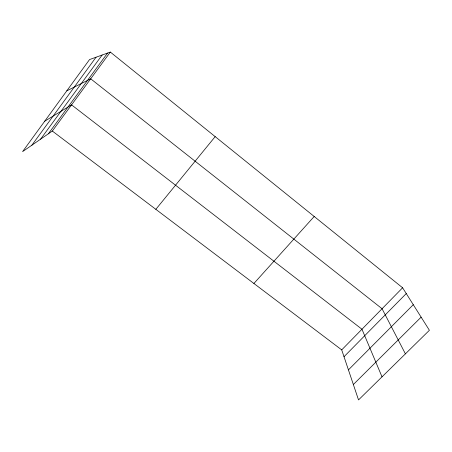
<?xml version="1.0" encoding="UTF-8"?>
<svg xmlns="http://www.w3.org/2000/svg" width="452" height="452" viewBox="0 0 452 452"><rect width="100%" height="100%" fill="white"/><g stroke="black" fill="none" stroke-linecap="round" stroke-linejoin="round"><path stroke-width="0.68" d="M31.872 145.199L96.056 57.218M40.584 139.176L102.152 55.02M48.33 133.815L107.553 53.076M52.325 131.052L110.328 52.076L402.613 287.777L429.4 330.282L358.526 399.924L341.712 349.882L52.325 131.052L22.6 151.612L89.541 59.562L110.328 52.076M155.838 209.327L215.18 136.628M253.905 283.483L314.202 216.48M341.712 349.882L402.613 287.777M344.012 356.718L406.258 293.563M348.43 369.877L413.286 304.71M353.351 384.522L421.128 317.157M44.697 121.226L71.557 104.87L361.967 329.231L382.013 376.844M66.789 90.852L90.699 78.806L382.064 308.733L405.404 353.859"/></g></svg>
